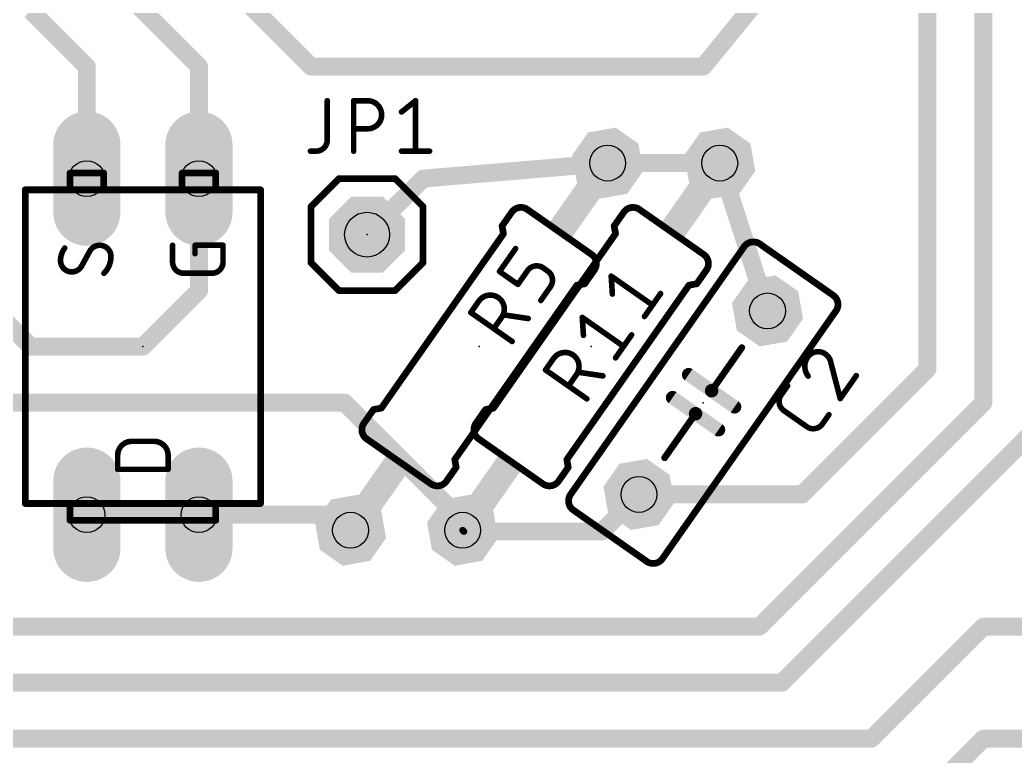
# Model space of a CAD drawing. Extents: x -0.44 to 7.02, y -0.01 to 4.84.
# Drawn here: x 0.79 to 1.678, y 0.985 to 1.642 of the extents above; entities that cross this region are included whole.
import ezdxf

# ---------------------------------------------------------------- set-up
doc = ezdxf.new("R2010")
doc.units = 0
for name, color, linetype in [('1', 12, 'CONTINUOUS'), ('17', 110, 'CONTINUOUS'), ('21', 253, 'CONTINUOUS'), ('23', 53, 'CONTINUOUS'), ('25', 253, 'CONTINUOUS'), ('29', 253, 'CONTINUOUS'), ('30', 253, 'CONTINUOUS'), ('44', 253, 'CONTINUOUS'), ('51', 253, 'CONTINUOUS')]:
    doc.layers.add(name, color=color, linetype=linetype)

# ---------------------------------------------------------------- blocks, each defined once
blk = doc.blocks.new('OCTAGONP')
at = {"const_width": 0.5}
blk.add_lwpolyline([(-0.25, -0.103553), (-0.25, 0.103553), (-0.103553, 0.25), (0.103553, 0.25), (0.25, 0.103553), (0.25, -0.103553), (0.103553, -0.25), (-0.103553, -0.25), (-0.25, -0.103553), (-0.25, 0.103553)], dxfattribs=at)
blk = doc.blocks.new('LONGP100')
at = {"const_width": 1}
blk.add_lwpolyline([(-0.5, 0), (0.5, 0)], dxfattribs=at)
at = {"const_width": 0.5}
for points in [[(-0.5, 0.25, 1), (-0.5, -0.25)], [(0.5, -0.25, 1), (0.5, 0.25)]]:
    blk.add_lwpolyline(points, format="xyb", dxfattribs=at)
blk = doc.blocks.new('RECT')
blk.add_solid([(-0.5, -0.5), (0.5, -0.5), (-0.5, 0.5), (0.5, 0.5)])

msp = doc.modelspace()

# ---------------------------------------------------------------- linework, layer by layer
at = {"layer": '1'}
for points, const_width in [([(1.05, 1.6), (0.9, 1.75)], 0.016), ([(1.6, 1.33), (1.6, 1.73)], 0.016), ([(0.85, 1.7), (0.95, 1.6)], 0.016), ([(1.65, 1.7), (1.65, 1.3)], 0.016), ([(1.445, 1.655), (1.4, 1.6)], 0.016), ([(0.85, 1.6), (0.8, 1.65)], 0.016), ([(0.85, 1.5), (0.85, 1.6)], 0.016), ([(0.95, 1.6), (0.95, 1.5)], 0.016), ([(1.4, 1.6), (1.05, 1.6)], 0.016), ([(1.15, 1.5), (1.314715, 1.51383)], 0.016), ([(1.314715, 1.51383), (1.414715, 1.51383)], 0.016), ([(1.414715, 1.51383), (1.457358, 1.381915)], 0.016), ([(0.95, 1.4), (0.95, 1.5)], 0.016), ([(1.1, 1.45), (1.15, 1.5)], 0.016), ([(0.750426, 1.399574), (0.8, 1.35)], 0.016), ([(0.9, 1.35), (0.95, 1.4)], 0.016), ([(0.8, 1.35), (0.9, 1.35)], 0.016), ([(1.488085, 1.218085), (1.6, 1.33)], 0.016), ([(0.65, 1.3), (1.08, 1.3)], 0.016), ([(1.185285, 1.194715), (1.08, 1.3)], 0.016), ([(1.65, 1.3), (1.45, 1.1)], 0.016), ([(1.47, 1.05), (1.7, 1.28)], 0.016), ([(1.309558, 1.185), (1.342642, 1.218085)], 0.016), ([(1.342642, 1.218085), (1.488085, 1.218085)], 0.016), ([(0.95, 1.2), (0.85, 1.2)], 0.016), ([(1.088473, 1.2), (0.95, 1.2)], 0.016), ([(1.088473, 1.2), (1.085285, 1.18617)], 0.016), ([(1.185285, 1.18617), (1.185285, 1.194715)], 0.016), ([(1.186454, 1.185), (1.309558, 1.185)], 0.016), ([(1.185285, 1.18617), (1.186454, 1.185)], 0.006), ([(1.45, 1.1), (0.405, 1.1)], 0.016), ([(1.65, 1.1), (1.55, 1)], 0.016), ([(1.8, 1.1), (1.65, 1.1)], 0.016), ([(0.38, 1.05), (1.47, 1.05)], 0.016), ([(1.55, 1), (0.355, 1)], 0.016), ([(1.65, 1), (1.6, 0.95)], 0.016), ([(1.65, 1), (1.8, 1)], 0.016)]:
    msp.add_lwpolyline(points, dxfattribs=dict(at, const_width=const_width))
for points, const_width in [([(0.854, 1.6, 1), (0.846, 1.6)], 0.008), ([(0.954, 1.6, 1), (0.946, 1.6)], 0.008), ([(1.05, 1.604, 1), (1.05, 1.596)], 0.008), ([(1.4, 1.596, 1), (1.4, 1.604)], 0.008), ([(0.847172, 1.597172, 1), (0.852828, 1.602828)], 0.008), ([(0.947172, 1.597172, 1), (0.952828, 1.602828)], 0.008), ([(1.047172, 1.597172, 1), (1.052828, 1.602828)], 0.008), ([(1.396904, 1.602533, 1), (1.403096, 1.597467)], 0.008), ([(1.314715, 1.51783, 1), (1.314715, 1.50983)], 0.008), ([(1.31505, 1.509844, 1), (1.31438, 1.517816)], 0.008), ([(1.418521, 1.515061, 1), (1.410909, 1.5126)], 0.008), ([(1.414715, 1.50983, 1), (1.414715, 1.51783)], 0.008), ([(0.846, 1.5, 1), (0.854, 1.5)], 0.008), ([(0.954, 1.5, 1), (0.946, 1.5)], 0.008), ([(0.946, 1.5, 1), (0.954, 1.5)], 0.008), ([(1.149665, 1.503986, 1), (1.150335, 1.496014)], 0.008), ([(1.152828, 1.497172, 1), (1.147172, 1.502828)], 0.008), ([(1.097172, 1.452828, 1), (1.102828, 1.447172)], 0.008), ([(0.946, 1.4, 1), (0.954, 1.4)], 0.008), ([(0.952828, 1.397172, 1), (0.947172, 1.402828)], 0.008), ([(1.453551, 1.380685, 1), (1.461164, 1.383145)], 0.008), ([(0.8, 1.354, 1), (0.8, 1.346)], 0.008), ([(0.797172, 1.347172, 1), (0.802828, 1.352828)], 0.008), ([(0.897172, 1.352828, 1), (0.902828, 1.347172)], 0.008), ([(0.9, 1.346, 1), (0.9, 1.354)], 0.008), ([(1.596, 1.33, 1), (1.604, 1.33)], 0.008), ([(1.602828, 1.327172, 1), (1.597172, 1.332828)], 0.008), ([(1.082828, 1.302828, 1), (1.077172, 1.297172)], 0.008), ([(1.08, 1.296, 1), (1.08, 1.304)], 0.008), ([(1.652828, 1.297172, 1), (1.647172, 1.302828)], 0.008), ([(1.646, 1.3, 1), (1.654, 1.3)], 0.008), ([(1.342642, 1.222085, 1), (1.342642, 1.214085)], 0.008), ([(1.345471, 1.215256, 1), (1.339814, 1.220913)], 0.008), ([(1.488085, 1.214085, 1), (1.488085, 1.222085)], 0.008), ([(1.485256, 1.220913, 1), (1.490913, 1.215256)], 0.008), ([(0.85, 1.204, 1), (0.85, 1.196)], 0.008), ([(0.95, 1.204, 1), (0.95, 1.196)], 0.008), ([(0.95, 1.196, 1), (0.95, 1.204)], 0.008), ([(1.092371, 1.199101, 1), (1.084575, 1.200899)], 0.008), ([(1.088473, 1.196, 1), (1.088473, 1.204)], 0.008), ([(1.189285, 1.194715, 1), (1.181285, 1.194715)], 0.008), ([(1.182456, 1.191887, 1), (1.188113, 1.197544)], 0.008), ([(1.081387, 1.187068, 1), (1.089182, 1.185271)], 0.008), ([(1.181285, 1.18617, 1), (1.189285, 1.18617)], 0.008), ([(1.186454, 1.189, 1), (1.186454, 1.181)], 0.008), ([(1.306729, 1.187828, 1), (1.312386, 1.182172)], 0.008), ([(1.309558, 1.181, 1), (1.309558, 1.189)], 0.008), ([(1.186345, 1.18723, 1), (1.184224, 1.185109)], 0.003), ([(1.185394, 1.183939, 1), (1.187515, 1.186061)], 0.003), ([(1.447172, 1.102828, 1), (1.452828, 1.097172)], 0.008), ([(1.45, 1.096, 1), (1.45, 1.104)], 0.008), ([(1.65, 1.104, 1), (1.65, 1.096)], 0.008), ([(1.652828, 1.097172, 1), (1.647172, 1.102828)], 0.008), ([(1.467172, 1.052828, 1), (1.472828, 1.047172)], 0.008), ([(1.47, 1.046, 1), (1.47, 1.054)], 0.008), ([(1.547172, 1.002828, 1), (1.552828, 0.997172)], 0.008), ([(1.55, 0.996, 1), (1.55, 1.004)], 0.008), ([(1.65, 1.004, 1), (1.65, 0.996)], 0.008), ([(1.652828, 0.997172, 1), (1.647172, 1.002828)], 0.008)]:
    msp.add_lwpolyline(points, format="xyb", dxfattribs=dict(at, const_width=const_width))
at = {"layer": '21'}
for points, const_width in [([(1.075, 1.5), (1.05, 1.475)], 0.006), ([(1.075, 1.5), (1.125, 1.5)], 0.006), ([(1.125, 1.5), (1.15, 1.475)], 0.006), ([(0.795, 1.49), (0.795, 1.21)], 0.006), ([(0.81, 1.49), (0.795, 1.49)], 0.006), ([(0.91, 1.49), (0.89, 1.49)], 0.006), ([(1.005, 1.49), (0.99, 1.49)], 0.006), ([(1.005, 1.49), (1.005, 1.21)], 0.006), ([(1.05, 1.475), (1.05, 1.425)], 0.006), ([(1.15, 1.475), (1.15, 1.425)], 0.006), ([(1.243027, 1.472469), (1.300367, 1.432319)], 0.006), ([(1.400367, 1.432319), (1.343027, 1.472469)], 0.006), ([(1.229099, 1.470013), (1.220496, 1.457726)], 0.006), ([(1.329099, 1.470013), (1.320496, 1.457726)], 0.006), ([(1.221724, 1.450762), (1.220496, 1.457726)], 0.006), ([(1.321724, 1.450762), (1.320496, 1.457726)], 0.006), ([(1.112744, 1.295124), (1.221724, 1.450762)], 0.006), ([(1.321724, 1.450762), (1.212744, 1.295124)], 0.006), ([(0.9265, 1.4255), (0.9265, 1.4405)], 0.005), ([(0.9465, 1.433), (0.9465, 1.4405)], 0.005), ([(0.9465, 1.4405), (0.9715, 1.4405)], 0.005), ([(0.9715, 1.4405), (0.9715, 1.4255)], 0.005), ([(1.436475, 1.439264), (1.281609, 1.218093)], 0.006), ([(1.515935, 1.395834), (1.450402, 1.44172)], 0.006), ([(0.85275, 1.4355), (0.84525, 1.42175)], 0.005), ([(1.05, 1.425), (1.075, 1.4)], 0.006), ([(1.15, 1.425), (1.125, 1.4)], 0.006), ([(1.302823, 1.418391), (1.294219, 1.406104)], 0.006), ([(1.402823, 1.418391), (1.394219, 1.406104)], 0.006), ([(0.9615, 1.4155), (0.9365, 1.4155)], 0.005), ([(1.178276, 1.249237), (1.287256, 1.404876)], 0.006), ([(1.387256, 1.404876), (1.278276, 1.249237)], 0.006), ([(1.287256, 1.404876), (1.294219, 1.406104)], 0.006), ([(1.387256, 1.404876), (1.394219, 1.406104)], 0.006), ([(1.125, 1.4), (1.075, 1.4)], 0.006), ([(1.363525, 1.160736), (1.51839, 1.381907)], 0.006), ([(1.407456, 1.310649), (1.434414, 1.349149)], 0.006), ([(1.386978, 1.324988), (1.407456, 1.310649)], 0.012), ([(1.407456, 1.310649), (1.427935, 1.29631)], 0.012), ([(1.372638, 1.304509), (1.393117, 1.29017)], 0.012), ([(1.097177, 1.281608), (1.105781, 1.293896)], 0.006), ([(1.112744, 1.295124), (1.105781, 1.293896)], 0.006), ([(1.197177, 1.281608), (1.205781, 1.293896)], 0.006), ([(1.212744, 1.295124), (1.205781, 1.293896)], 0.006), ([(1.393117, 1.29017), (1.365585, 1.250851)], 0.006), ([(1.393117, 1.29017), (1.413596, 1.275831)], 0.012), ([(1.099633, 1.267681), (1.156973, 1.227531)], 0.006), ([(1.256973, 1.227531), (1.199633, 1.267681)], 0.006), ([(0.89, 1.2655), (0.91, 1.2655)], 0.005), ([(0.8775, 1.2405), (0.8775, 1.253)], 0.005), ([(0.9225, 1.253), (0.9225, 1.2405)], 0.005), ([(1.178276, 1.249237), (1.179504, 1.242274)], 0.006), ([(1.278276, 1.249237), (1.279504, 1.242274)], 0.006), ([(1.1709, 1.229986), (1.179504, 1.242274)], 0.006), ([(1.2709, 1.229986), (1.279504, 1.242274)], 0.006), ([(0.9225, 1.2405), (0.8775, 1.2405)], 0.005), ([(0.795, 1.21), (0.81, 1.21)], 0.006), ([(0.91, 1.21), (0.89, 1.21)], 0.006), ([(0.99, 1.21), (1.005, 1.21)], 0.006), ([(1.284065, 1.204166), (1.349597, 1.15828)], 0.006), ([(0.91, 1.195), (0.89, 1.195)], 0.006)]:
    msp.add_lwpolyline(points, dxfattribs=dict(at, const_width=const_width))
for points, const_width in [([(1.075, 1.5015, 1), (1.075, 1.4985)], 0.003), ([(1.076061, 1.498939, 1), (1.073939, 1.501061)], 0.003), ([(1.126061, 1.501061, 1), (1.123939, 1.498939)], 0.003), ([(1.125, 1.4985, 1), (1.125, 1.5015)], 0.003), ([(0.7965, 1.49, 1), (0.7935, 1.49)], 0.003), ([(0.795, 1.4915, 1), (0.795, 1.4885)], 0.003), ([(0.81, 1.4885, 1), (0.81, 1.4915)], 0.003), ([(0.89, 1.4915, 1), (0.89, 1.4885)], 0.003), ([(0.91, 1.4885, 1), (0.91, 1.4915)], 0.003), ([(0.99, 1.4915, 1), (0.99, 1.4885)], 0.003), ([(1.0065, 1.49, 1), (1.0035, 1.49)], 0.003), ([(1.005, 1.4885, 1), (1.005, 1.4915)], 0.003), ([(1.0515, 1.475, 1), (1.0485, 1.475)], 0.003), ([(1.048939, 1.476061, 1), (1.051061, 1.473939)], 0.003), ([(1.1515, 1.475, 1), (1.1485, 1.475)], 0.003), ([(1.148939, 1.473939, 1), (1.151061, 1.476061)], 0.003), ([(1.243027, 1.472469, 0.414214), (1.229099, 1.470013)], 0.006), ([(1.243887, 1.473698, 1), (1.242166, 1.47124)], 0.003), ([(1.242166, 1.47124, 1), (1.243887, 1.473698)], 0.003), ([(1.343027, 1.472469, 0.414214), (1.329099, 1.470013)], 0.006), ([(1.343887, 1.473698, 1), (1.342166, 1.47124)], 0.003), ([(1.342166, 1.47124, 1), (1.343887, 1.473698)], 0.003), ([(1.227871, 1.470874, 1), (1.230328, 1.469153)], 0.003), ([(1.230328, 1.469153, 1), (1.227871, 1.470874)], 0.003), ([(1.327871, 1.470874, 1), (1.330328, 1.469153)], 0.003), ([(1.330328, 1.469153, 1), (1.327871, 1.470874)], 0.003), ([(1.221973, 1.457987, 1), (1.219018, 1.457466)], 0.003), ([(1.219267, 1.458587, 1), (1.221724, 1.456866)], 0.003), ([(1.321973, 1.457987, 1), (1.319018, 1.457466)], 0.003), ([(1.319267, 1.458587, 1), (1.321724, 1.456866)], 0.003), ([(1.220246, 1.450502, 1), (1.223201, 1.451023)], 0.003), ([(1.222952, 1.449902, 1), (1.220495, 1.451623)], 0.003), ([(1.320246, 1.450502, 1), (1.323201, 1.451023)], 0.003), ([(1.322952, 1.449902, 1), (1.320495, 1.451623)], 0.003), ([(0.83025, 1.438, 0.162278), (0.8265, 1.42675)], 0.005), ([(0.83125, 1.43725, 1), (0.82925, 1.43875)], 0.0025), ([(0.8615, 1.4405, 0.265564), (0.85275, 1.4355)], 0.005), ([(0.8715, 1.4305, 0.414214), (0.8615, 1.4405)], 0.005), ([(0.8615, 1.44175, 1), (0.8615, 1.43925)], 0.0025), ([(0.8615, 1.43925, 1), (0.8615, 1.44175)], 0.0025), ([(0.92775, 1.4405, 1), (0.92525, 1.4405)], 0.0025), ([(0.94775, 1.4405, 1), (0.94525, 1.4405)], 0.0025), ([(0.9465, 1.44175, 1), (0.9465, 1.43925)], 0.0025), ([(0.97275, 1.4405, 1), (0.97025, 1.4405)], 0.0025), ([(0.9715, 1.43925, 1), (0.9715, 1.44175)], 0.0025), ([(1.450402, 1.44172, 0.414214), (1.436475, 1.439264)], 0.006), ([(1.435246, 1.440125, 1), (1.437704, 1.438404)], 0.003), ([(1.437704, 1.438404, 1), (1.435246, 1.440125)], 0.003), ([(1.451263, 1.442949, 1), (1.449542, 1.440491)], 0.003), ([(1.449542, 1.440491, 1), (1.451263, 1.442949)], 0.003), ([(0.851673, 1.436135, 1), (0.853827, 1.434865)], 0.0025), ([(0.853847, 1.434901, 1), (0.851653, 1.436099)], 0.0025), ([(0.86525, 1.4155, 0.2), (0.8715, 1.4305)], 0.005), ([(0.87275, 1.4305, 1), (0.87025, 1.4305)], 0.0025), ([(0.87025, 1.4305, 1), (0.87275, 1.4305)], 0.0025), ([(0.94525, 1.433, 1), (0.94775, 1.433)], 0.0025), ([(1.302823, 1.418391, 0.414214), (1.300367, 1.432319)], 0.006), ([(1.301228, 1.433547, 1), (1.299507, 1.43109)], 0.003), ([(1.299507, 1.43109, 1), (1.301228, 1.433548)], 0.003), ([(1.402823, 1.418391, 0.414214), (1.400367, 1.432319)], 0.006), ([(1.401228, 1.433547, 1), (1.399507, 1.43109)], 0.003), ([(1.399507, 1.43109, 1), (1.401228, 1.433548)], 0.003), ([(0.8265, 1.42675, 0.414214), (0.8365, 1.41675)], 0.005), ([(0.82775, 1.42675, 1), (0.82525, 1.42675)], 0.0025), ([(0.82525, 1.42675, 1), (0.82775, 1.42675)], 0.0025), ([(0.8365, 1.41675, 0.265564), (0.84525, 1.42175)], 0.005), ([(0.844153, 1.422349, 1), (0.846347, 1.421151)], 0.0025), ([(0.846327, 1.421115, 1), (0.844173, 1.422385)], 0.0025), ([(0.9265, 1.4255, 0.414214), (0.9365, 1.4155)], 0.005), ([(0.92775, 1.4255, 1), (0.92525, 1.4255)], 0.0025), ([(0.92525, 1.4255, 1), (0.92775, 1.4255)], 0.0025), ([(0.9615, 1.4155, 0.414214), (0.9715, 1.4255)], 0.005), ([(0.97275, 1.4255, 1), (0.97025, 1.4255)], 0.0025), ([(0.97025, 1.4255, 1), (0.97275, 1.4255)], 0.0025), ([(1.051061, 1.426061, 1), (1.048939, 1.423939)], 0.003), ([(1.0485, 1.425, 1), (1.0515, 1.425)], 0.003), ([(1.1485, 1.425, 1), (1.1515, 1.425)], 0.003), ([(1.151061, 1.423939, 1), (1.148939, 1.426061)], 0.003), ([(1.304052, 1.417531, 1), (1.301594, 1.419252)], 0.003), ([(1.404052, 1.417531, 1), (1.401594, 1.419252)], 0.003), ([(0.8365, 1.418, 1), (0.8365, 1.4155)], 0.0025), ([(0.8365, 1.4155, 1), (0.8365, 1.418)], 0.0025), ([(0.86437, 1.416388, 1), (0.86613, 1.414612)], 0.0025), ([(0.9365, 1.41675, 1), (0.9365, 1.41425)], 0.0025), ([(0.9365, 1.41425, 1), (0.9365, 1.41675)], 0.0025), ([(0.9615, 1.41675, 1), (0.9615, 1.41425)], 0.0025), ([(0.9615, 1.41425, 1), (0.9615, 1.41675)], 0.0025), ([(1.301594, 1.419252, 1), (1.304052, 1.417531)], 0.003), ([(1.401594, 1.419252, 1), (1.404052, 1.417531)], 0.003), ([(1.286995, 1.406354, 1), (1.287516, 1.403399)], 0.003), ([(1.288485, 1.404016, 1), (1.286027, 1.405737)], 0.003), ([(1.292991, 1.406965, 1), (1.295448, 1.405244)], 0.003), ([(1.29448, 1.404627, 1), (1.293959, 1.407581)], 0.003), ([(1.386995, 1.406354, 1), (1.387516, 1.403399)], 0.003), ([(1.388485, 1.404016, 1), (1.386027, 1.405737)], 0.003), ([(1.392991, 1.406965, 1), (1.395448, 1.405244)], 0.003), ([(1.39448, 1.404627, 1), (1.393959, 1.407581)], 0.003), ([(1.075, 1.4015, 1), (1.075, 1.3985)], 0.003), ([(1.073939, 1.398939, 1), (1.076061, 1.401061)], 0.003), ([(1.123939, 1.401061, 1), (1.126061, 1.398939)], 0.003), ([(1.125, 1.3985, 1), (1.125, 1.4015)], 0.003), ([(1.516795, 1.397063, 1), (1.515074, 1.394605)], 0.003), ([(1.51839, 1.381907, 0.414214), (1.515935, 1.395834)], 0.006), ([(1.515074, 1.394605, 1), (1.516795, 1.397063)], 0.003), ([(1.517162, 1.382767, 1), (1.519619, 1.381046)], 0.003), ([(1.519619, 1.381046, 1), (1.517162, 1.382767)], 0.003), ([(1.435643, 1.348289, 1), (1.433186, 1.350009)], 0.003), ([(1.388698, 1.327446, 1), (1.385257, 1.322531)], 0.006), ([(1.409177, 1.313106, 1), (1.405736, 1.308191)], 0.006), ([(1.405736, 1.308191, 1), (1.409177, 1.313106)], 0.006), ([(1.374359, 1.306967, 1), (1.370917, 1.302052)], 0.006), ([(1.406228, 1.311509, 1), (1.408685, 1.309789)], 0.003), ([(1.10552, 1.295373, 1), (1.106041, 1.292418)], 0.003), ([(1.107009, 1.293035, 1), (1.104552, 1.294756)], 0.003), ([(1.111515, 1.295984, 1), (1.113973, 1.294263)], 0.003), ([(1.113005, 1.293646, 1), (1.112484, 1.296601)], 0.003), ([(1.20552, 1.295373, 1), (1.206041, 1.292418)], 0.003), ([(1.207009, 1.293035, 1), (1.204552, 1.294756)], 0.003), ([(1.211515, 1.295984, 1), (1.213973, 1.294263)], 0.003), ([(1.213005, 1.293646, 1), (1.212484, 1.296601)], 0.003), ([(1.426215, 1.293852, 1), (1.429656, 1.298767)], 0.006), ([(1.394838, 1.292628, 1), (1.391396, 1.287713)], 0.006), ([(1.391396, 1.287713, 1), (1.394838, 1.292628)], 0.006), ([(1.394346, 1.28931, 1), (1.391888, 1.291031)], 0.003), ([(1.097177, 1.281608, 0.414214), (1.099633, 1.267681)], 0.006), ([(1.095948, 1.282469, 1), (1.098406, 1.280748)], 0.003), ([(1.098406, 1.280748, 1), (1.095948, 1.282469)], 0.003), ([(1.197177, 1.281608, 0.414214), (1.199633, 1.267681)], 0.006), ([(1.195948, 1.282469, 1), (1.198406, 1.280748)], 0.003), ([(1.198406, 1.280748, 1), (1.195948, 1.282469)], 0.003), ([(1.411875, 1.273373, 1), (1.415317, 1.278288)], 0.006), ([(1.100493, 1.26891, 1), (1.098772, 1.266452)], 0.003), ([(1.098772, 1.266452, 1), (1.100493, 1.26891)], 0.003), ([(1.200493, 1.26891, 1), (1.198772, 1.266452)], 0.003), ([(1.198772, 1.266452, 1), (1.200493, 1.26891)], 0.003), ([(0.89, 1.2655, 0.414214), (0.8775, 1.253)], 0.005), ([(0.89, 1.26675, 1), (0.89, 1.26425)], 0.0025), ([(0.89, 1.26425, 1), (0.89, 1.26675)], 0.0025), ([(0.9225, 1.253, 0.414214), (0.91, 1.2655)], 0.005), ([(0.91, 1.26675, 1), (0.91, 1.26425)], 0.0025), ([(0.91, 1.26425, 1), (0.91, 1.26675)], 0.0025), ([(0.87875, 1.253, 1), (0.87625, 1.253)], 0.0025), ([(0.87625, 1.253, 1), (0.87875, 1.253)], 0.0025), ([(0.92375, 1.253, 1), (0.92125, 1.253)], 0.0025), ([(0.92125, 1.253, 1), (0.92375, 1.253)], 0.0025), ([(1.179753, 1.249498, 1), (1.176799, 1.248977)], 0.003), ([(1.279753, 1.249498, 1), (1.276799, 1.248977)], 0.003), ([(1.364357, 1.251711, 1), (1.366814, 1.24999)], 0.003), ([(1.177047, 1.250098, 1), (1.179505, 1.248377)], 0.003), ([(1.178027, 1.242013, 1), (1.180981, 1.242534)], 0.003), ([(1.180733, 1.241413, 1), (1.178275, 1.243134)], 0.003), ([(1.277047, 1.250098, 1), (1.279505, 1.248377)], 0.003), ([(1.278027, 1.242013, 1), (1.280981, 1.242534)], 0.003), ([(1.280733, 1.241413, 1), (1.278275, 1.243134)], 0.003), ([(0.8775, 1.24175, 1), (0.8775, 1.23925)], 0.0025), ([(0.87625, 1.2405, 1), (0.87875, 1.2405)], 0.0025), ([(0.92125, 1.2405, 1), (0.92375, 1.2405)], 0.0025), ([(0.9225, 1.23925, 1), (0.9225, 1.24175)], 0.0025), ([(1.156973, 1.227531, 0.414214), (1.1709, 1.229986)], 0.006), ([(1.157834, 1.228759, 1), (1.156113, 1.226302)], 0.003), ([(1.156113, 1.226302, 1), (1.157834, 1.228759)], 0.003), ([(1.169672, 1.230847, 1), (1.172129, 1.229126)], 0.003), ([(1.172129, 1.229126, 1), (1.169672, 1.230847)], 0.003), ([(1.256973, 1.227531, 0.414214), (1.2709, 1.229986)], 0.006), ([(1.257834, 1.228759, 1), (1.256113, 1.226302)], 0.003), ([(1.256113, 1.226302, 1), (1.257834, 1.228759)], 0.003), ([(1.269672, 1.230847, 1), (1.272129, 1.229126)], 0.003), ([(1.272129, 1.229126, 1), (1.269672, 1.230847)], 0.003), ([(1.281609, 1.218093, 0.414214), (1.284065, 1.204166)], 0.006), ([(1.280381, 1.218954, 1), (1.282838, 1.217233)], 0.003), ([(1.282838, 1.217233, 1), (1.280381, 1.218954)], 0.003), ([(0.795, 1.2115, 1), (0.795, 1.2085)], 0.003), ([(0.7935, 1.21, 1), (0.7965, 1.21)], 0.003), ([(0.81, 1.2085, 1), (0.81, 1.2115)], 0.003), ([(0.89, 1.2115, 1), (0.89, 1.2085)], 0.003), ([(0.91, 1.2085, 1), (0.91, 1.2115)], 0.003), ([(0.99, 1.2115, 1), (0.99, 1.2085)], 0.003), ([(1.0035, 1.21, 1), (1.0065, 1.21)], 0.003), ([(1.005, 1.2085, 1), (1.005, 1.2115)], 0.003), ([(1.284926, 1.205395, 1), (1.283205, 1.202937)], 0.003), ([(1.283205, 1.202937, 1), (1.284926, 1.205395)], 0.003), ([(0.89, 1.1965, 1), (0.89, 1.1935)], 0.003), ([(0.91, 1.1935, 1), (0.91, 1.1965)], 0.003), ([(1.349597, 1.15828, 0.414214), (1.363525, 1.160736)], 0.006), ([(1.364753, 1.159875, 1), (1.362296, 1.161596)], 0.003), ([(1.350458, 1.159509, 1), (1.348737, 1.157051)], 0.003), ([(1.348737, 1.157051, 1), (1.350458, 1.159509)], 0.003), ([(1.362296, 1.161596, 1), (1.364753, 1.159875)], 0.003)]:
    msp.add_lwpolyline(points, format="xyb", dxfattribs=dict(at, const_width=const_width))
at = {"layer": '23'}
for p in [(1.1, 1.45), (0.9, 1.35), (1.2, 1.35), (1.3, 1.35), (1.4, 1.3)]:
    msp.add_point(p, dxfattribs=at)
at = {"layer": '25', "const_width": 0.005}
for points in [[(1.0645, 1.5695), (1.0645, 1.5345)], [(1.088044, 1.5245), (1.088044, 1.5695)], [(1.088044, 1.5695), (1.100544, 1.5695)], [(1.130794, 1.5595), (1.143294, 1.5695)], [(1.143294, 1.5695), (1.143294, 1.5245)], [(1.100544, 1.5445), (1.088044, 1.5445)], [(1.0545, 1.5245), (1.0495, 1.5245)], [(1.130794, 1.5245), (1.155794, 1.5245)], [(1.218216, 1.41705), (1.232555, 1.437529)], [(1.261226, 1.417453), (1.25713, 1.420321)], [(1.234599, 1.405578), (1.218216, 1.41705)], [(1.243203, 1.417866), (1.234599, 1.405578)], [(1.318887, 1.39696), (1.317865, 1.412935)], [(1.317865, 1.412935), (1.354727, 1.387124)], [(1.255078, 1.391239), (1.263681, 1.403526)], [(1.347558, 1.376885), (1.361897, 1.397363)], [(1.192592, 1.380455), (1.199762, 1.390695)], [(1.229454, 1.354644), (1.192592, 1.380455)], [(1.220241, 1.376355), (1.213071, 1.366116)], [(1.243793, 1.375123), (1.221675, 1.378403)], [(1.293076, 1.360098), (1.292055, 1.376073)], [(1.292055, 1.376073), (1.328916, 1.350262)], [(1.321747, 1.340023), (1.336086, 1.360502)], [(1.259261, 1.329239), (1.266431, 1.339479)], [(1.513926, 1.335406), (1.522217, 1.303659)], [(1.296123, 1.303429), (1.259261, 1.329239)], [(1.28691, 1.325139), (1.27974, 1.3149)], [(1.310462, 1.323907), (1.288344, 1.327187)], [(1.522217, 1.303659), (1.536556, 1.324138)], [(1.469497, 1.306823), (1.475233, 1.315015)], [(1.492432, 1.278557), (1.471953, 1.292896)], [(1.512095, 1.289204), (1.506359, 1.281012)]]:
    msp.add_lwpolyline(points, dxfattribs=at)
at = {"layer": '25'}
for points, const_width in [([(1.06575, 1.5695, 1), (1.06325, 1.5695)], 0.0025), ([(1.089294, 1.5695, 1), (1.086794, 1.5695)], 0.0025), ([(1.088044, 1.57075, 1), (1.088044, 1.56825)], 0.0025), ([(1.100544, 1.5445, 1), (1.100544, 1.5695)], 0.005), ([(1.100544, 1.57075, 1), (1.100544, 1.56825)], 0.0025), ([(1.100544, 1.56825, 1), (1.100544, 1.57075)], 0.0025), ([(1.144544, 1.5695, 1), (1.142044, 1.5695)], 0.0025), ([(1.144075, 1.568524, 1), (1.142513, 1.570476)], 0.0025), ([(1.130013, 1.560476, 1), (1.131575, 1.558524)], 0.0025), ([(1.088044, 1.54575, 1), (1.088044, 1.54325)], 0.0025), ([(1.100544, 1.54575, 1), (1.100544, 1.54325)], 0.0025), ([(1.100544, 1.54325, 1), (1.100544, 1.54575)], 0.0025), ([(1.0545, 1.5245, 0.414214), (1.0645, 1.5345)], 0.005), ([(1.06575, 1.5345, 1), (1.06325, 1.5345)], 0.0025), ([(1.06325, 1.5345, 1), (1.06575, 1.5345)], 0.0025), ([(1.0495, 1.52575, 1), (1.0495, 1.52325)], 0.0025), ([(1.0545, 1.52575, 1), (1.0545, 1.52325)], 0.0025), ([(1.0545, 1.52325, 1), (1.0545, 1.52575)], 0.0025), ([(1.086794, 1.5245, 1), (1.089294, 1.5245)], 0.0025), ([(1.130794, 1.52575, 1), (1.130794, 1.52325)], 0.0025), ([(1.142044, 1.5245, 1), (1.144544, 1.5245)], 0.0025), ([(1.155794, 1.52325, 1), (1.155794, 1.52575)], 0.0025), ([(1.233579, 1.436812, 1), (1.231531, 1.438246)], 0.0025), ([(1.25713, 1.420321, 0.414219), (1.243202, 1.417866)], 0.005), ([(1.257847, 1.421345, 1), (1.256413, 1.419297)], 0.0025), ([(1.256413, 1.419297, 1), (1.257847, 1.421345)], 0.0025), ([(1.218933, 1.418074, 1), (1.217499, 1.416026)], 0.0025), ([(1.217192, 1.417767, 1), (1.21924, 1.416333)], 0.0025), ([(1.242178, 1.418583, 1), (1.244226, 1.417149)], 0.0025), ([(1.244226, 1.417149, 1), (1.242179, 1.418582)], 0.0025), ([(1.263681, 1.403526, 0.414209), (1.261226, 1.417453)], 0.005), ([(1.261943, 1.418477, 1), (1.260509, 1.416429)], 0.0025), ([(1.260509, 1.416429, 1), (1.261943, 1.418477)], 0.0025), ([(1.319113, 1.413015, 1), (1.316618, 1.412855)], 0.0025), ([(1.318582, 1.413959, 1), (1.317148, 1.411911)], 0.0025), ([(1.233575, 1.406295, 1), (1.235623, 1.404861)], 0.0025), ([(1.233882, 1.404554, 1), (1.235316, 1.406602)], 0.0025), ([(1.262657, 1.404243, 1), (1.264705, 1.402809)], 0.0025), ([(1.264705, 1.402809, 1), (1.262657, 1.404243)], 0.0025), ([(1.220241, 1.376355, 0.999996), (1.199762, 1.390695)], 0.005), ([(1.31764, 1.39688, 1), (1.320135, 1.39704)], 0.0025), ([(1.362921, 1.396646, 1), (1.360873, 1.39808)], 0.0025), ([(1.198738, 1.391412, 1), (1.200786, 1.389978)], 0.0025), ([(1.200786, 1.389978, 1), (1.198738, 1.391412)], 0.0025), ([(1.254054, 1.391956, 1), (1.256102, 1.390522)], 0.0025), ([(1.35401, 1.3861, 1), (1.355444, 1.388148)], 0.0025), ([(1.193309, 1.381479, 1), (1.191875, 1.379431)], 0.0025), ([(1.191568, 1.381172, 1), (1.193616, 1.379738)], 0.0025), ([(1.219217, 1.377072, 1), (1.221265, 1.375638)], 0.0025), ([(1.221265, 1.375638, 1), (1.219217, 1.377072)], 0.0025), ([(1.221858, 1.37964, 1), (1.221491, 1.377167)], 0.0025), ([(1.24361, 1.373887, 1), (1.243977, 1.37636)], 0.0025), ([(1.293302, 1.376153, 1), (1.290807, 1.375994)], 0.0025), ([(1.292771, 1.377097, 1), (1.291338, 1.375049)], 0.0025), ([(1.346534, 1.377602, 1), (1.348582, 1.376168)], 0.0025), ([(1.212047, 1.366833, 1), (1.214095, 1.365399)], 0.0025), ([(1.291829, 1.360018, 1), (1.294324, 1.360178)], 0.0025), ([(1.33711, 1.359785, 1), (1.335062, 1.361219)], 0.0025), ([(1.228737, 1.35362, 1), (1.230171, 1.355668)], 0.0025), ([(1.328199, 1.349238, 1), (1.329633, 1.351286)], 0.0025), ([(1.28691, 1.325139, 0.999996), (1.266431, 1.339479)], 0.005), ([(1.265407, 1.340196, 1), (1.267455, 1.338762)], 0.0025), ([(1.267455, 1.338762, 1), (1.265407, 1.340196)], 0.0025), ([(1.320723, 1.34074, 1), (1.322771, 1.339306)], 0.0025), ([(1.493242, 1.340734, 0.325182), (1.493546, 1.323735)], 0.005), ([(1.50891, 1.343496, 0.414216), (1.493242, 1.340734)], 0.005), ([(1.492218, 1.341451, 1), (1.494265, 1.340017)], 0.0025), ([(1.494265, 1.340017, 1), (1.492218, 1.341451)], 0.0025), ([(1.513926, 1.335406, 0.205253), (1.50891, 1.343496)], 0.005), ([(1.509627, 1.34452, 1), (1.508193, 1.342472)], 0.0025), ([(1.508193, 1.342472, 1), (1.509627, 1.34452)], 0.0025), ([(1.515136, 1.335722, 1), (1.512717, 1.33509)], 0.0025), ([(1.51269, 1.335219, 1), (1.515162, 1.335593)], 0.0025), ([(1.259978, 1.330263, 1), (1.258544, 1.328215)], 0.0025), ([(1.258237, 1.329956, 1), (1.260285, 1.328522)], 0.0025), ([(1.285886, 1.325856, 1), (1.287934, 1.324422)], 0.0025), ([(1.287934, 1.324422, 1), (1.285886, 1.325856)], 0.0025), ([(1.288527, 1.328424, 1), (1.28816, 1.325951)], 0.0025), ([(1.310279, 1.322671, 1), (1.310646, 1.325144)], 0.0025), ([(1.492549, 1.322981, 1), (1.494544, 1.324488)], 0.0025), ([(1.53758, 1.323421, 1), (1.535532, 1.324855)], 0.0025), ([(1.278716, 1.315617, 1), (1.280764, 1.314183)], 0.0025), ([(1.476257, 1.314298, 1), (1.474209, 1.315732)], 0.0025), ([(1.295406, 1.302405, 1), (1.29684, 1.304452)], 0.0025), ([(1.469497, 1.306823, 0.414214), (1.471953, 1.292896)], 0.005), ([(1.468473, 1.30754, 1), (1.470521, 1.306106)], 0.0025), ([(1.470521, 1.306106, 1), (1.468473, 1.30754)], 0.0025), ([(1.521193, 1.304376, 1), (1.523241, 1.302942)], 0.0025), ([(1.521007, 1.303344, 1), (1.523426, 1.303975)], 0.0025), ([(1.47267, 1.29392, 1), (1.471236, 1.291872)], 0.0025), ([(1.471236, 1.291872, 1), (1.47267, 1.29392)], 0.0025), ([(1.513119, 1.288487, 1), (1.511071, 1.289921)], 0.0025), ([(1.492432, 1.278557, 0.414216), (1.506359, 1.281012)], 0.005), ([(1.493149, 1.279581, 1), (1.491715, 1.277533)], 0.0025), ([(1.491715, 1.277533, 1), (1.493149, 1.279581)], 0.0025), ([(1.505335, 1.281729, 1), (1.507383, 1.280295)], 0.0025), ([(1.507383, 1.280295, 1), (1.505335, 1.281729)], 0.0025)]:
    msp.add_lwpolyline(points, format="xyb", dxfattribs=dict(at, const_width=const_width))
at = {"layer": '44'}
for centre, radius in [((1.314715, 1.51383), 0.016), ((1.414715, 1.51383), 0.016), ((0.85, 1.5), 0.016), ((0.95, 1.5), 0.016), ((1.1, 1.45), 0.02), ((1.457358, 1.381915), 0.016), ((1.342642, 1.218085), 0.016), ((0.85, 1.2), 0.016), ((0.95, 1.2), 0.016), ((1.085285, 1.18617), 0.016), ((1.185285, 1.18617), 0.016)]:
    msp.add_circle(centre, radius, dxfattribs=at)
at = {"layer": '51'}
for points, const_width in [([(1.314715, 1.51383), (1.291772, 1.481064)], 0.024), ([(1.414715, 1.51383), (1.391772, 1.481064)], 0.024), ([(0.835, 1.49), (0.835, 1.505)], 0.006), ([(0.835, 1.505), (0.865, 1.505)], 0.006), ([(0.865, 1.505), (0.865, 1.49)], 0.006), ([(0.935, 1.49), (0.935, 1.505)], 0.006), ([(0.935, 1.505), (0.965, 1.505)], 0.006), ([(0.965, 1.505), (0.965, 1.49)], 0.006), ([(0.835, 1.49), (0.81, 1.49)], 0.006), ([(0.865, 1.49), (0.835, 1.49)], 0.006), ([(0.89, 1.49), (0.865, 1.49)], 0.006), ([(0.935, 1.49), (0.91, 1.49)], 0.006), ([(0.965, 1.49), (0.935, 1.49)], 0.006), ([(0.99, 1.49), (0.965, 1.49)], 0.006), ([(1.085285, 1.18617), (1.108228, 1.218936)], 0.024), ([(1.185285, 1.18617), (1.208228, 1.218936)], 0.024), ([(0.835, 1.21), (0.81, 1.21)], 0.006), ([(0.835, 1.21), (0.835, 1.195)], 0.006), ([(0.89, 1.21), (0.835, 1.21)], 0.006), ([(0.965, 1.21), (0.91, 1.21)], 0.006), ([(0.965, 1.195), (0.965, 1.21)], 0.006), ([(0.99, 1.21), (0.965, 1.21)], 0.006), ([(0.89, 1.195), (0.835, 1.195)], 0.006), ([(0.965, 1.195), (0.91, 1.195)], 0.006)]:
    msp.add_lwpolyline(points, dxfattribs=dict(at, const_width=const_width))
for points, const_width in [([(1.31963, 1.510389, 1), (1.3098, 1.517272)], 0.012), ([(1.41963, 1.510389, 1), (1.4098, 1.517272)], 0.012), ([(0.8365, 1.505, 1), (0.8335, 1.505)], 0.003), ([(0.835, 1.5065, 1), (0.835, 1.5035)], 0.003), ([(0.8665, 1.505, 1), (0.8635, 1.505)], 0.003), ([(0.865, 1.5035, 1), (0.865, 1.5065)], 0.003), ([(0.9365, 1.505, 1), (0.9335, 1.505)], 0.003), ([(0.935, 1.5065, 1), (0.935, 1.5035)], 0.003), ([(0.9665, 1.505, 1), (0.9635, 1.505)], 0.003), ([(0.965, 1.5035, 1), (0.965, 1.5065)], 0.003), ([(0.81, 1.4915, 1), (0.81, 1.4885)], 0.003), ([(0.835, 1.4915, 1), (0.835, 1.4885)], 0.003), ([(0.835, 1.4885, 1), (0.835, 1.4915)], 0.003), ([(0.865, 1.4915, 1), (0.865, 1.4885)], 0.003), ([(0.865, 1.4885, 1), (0.865, 1.4915)], 0.003), ([(0.89, 1.4885, 1), (0.89, 1.4915)], 0.003), ([(0.91, 1.4915, 1), (0.91, 1.4885)], 0.003), ([(0.935, 1.4915, 1), (0.935, 1.4885)], 0.003), ([(0.935, 1.4885, 1), (0.935, 1.4915)], 0.003), ([(0.965, 1.4915, 1), (0.965, 1.4885)], 0.003), ([(0.965, 1.4885, 1), (0.965, 1.4915)], 0.003), ([(0.99, 1.4885, 1), (0.99, 1.4915)], 0.003), ([(0.8335, 1.49, 1), (0.8365, 1.49)], 0.003), ([(0.8635, 1.49, 1), (0.8665, 1.49)], 0.003), ([(0.9335, 1.49, 1), (0.9365, 1.49)], 0.003), ([(0.9635, 1.49, 1), (0.9665, 1.49)], 0.003), ([(1.286857, 1.484506, 1), (1.296687, 1.477623)], 0.012), ([(1.386857, 1.484506, 1), (1.396687, 1.477623)], 0.012), ([(1.113143, 1.215494, 1), (1.103313, 1.222377)], 0.012), ([(1.213143, 1.215494, 1), (1.203313, 1.222377)], 0.012), ([(0.81, 1.2115, 1), (0.81, 1.2085)], 0.003), ([(0.8365, 1.21, 1), (0.8335, 1.21)], 0.003), ([(0.835, 1.2115, 1), (0.835, 1.2085)], 0.003), ([(0.835, 1.2085, 1), (0.835, 1.2115)], 0.003), ([(0.89, 1.2085, 1), (0.89, 1.2115)], 0.003), ([(0.91, 1.2115, 1), (0.91, 1.2085)], 0.003), ([(0.9665, 1.21, 1), (0.9635, 1.21)], 0.003), ([(0.965, 1.2115, 1), (0.965, 1.2085)], 0.003), ([(0.965, 1.2085, 1), (0.965, 1.2115)], 0.003), ([(0.99, 1.2085, 1), (0.99, 1.2115)], 0.003), ([(0.835, 1.1965, 1), (0.835, 1.1935)], 0.003), ([(0.8335, 1.195, 1), (0.8365, 1.195)], 0.003), ([(0.89, 1.1935, 1), (0.89, 1.1965)], 0.003), ([(0.91, 1.1965, 1), (0.91, 1.1935)], 0.003), ([(0.9635, 1.195, 1), (0.9665, 1.195)], 0.003), ([(0.965, 1.1935, 1), (0.965, 1.1965)], 0.003), ([(1.08037, 1.189611, 1), (1.0902, 1.182728)], 0.012), ([(1.18037, 1.189611, 1), (1.1902, 1.182728)], 0.012)]:
    msp.add_lwpolyline(points, format="xyb", dxfattribs=dict(at, const_width=const_width))

# ---------------------------------------------------------------- block references
at = {"layer": '17', "xscale": 0.052, "yscale": 0.052}
for name, p, rotation in [('LONGP100', (0.85, 1.5), 90), ('LONGP100', (0.85, 1.5), 90), ('LONGP100', (0.95, 1.5), 90), ('LONGP100', (0.95, 1.5), 90), ('OCTAGONP', (1.314715, 1.51383), 235), ('OCTAGONP', (1.314715, 1.51383), 235), ('OCTAGONP', (1.414715, 1.51383), 55), ('OCTAGONP', (1.414715, 1.51383), 55), ('OCTAGONP', (1.457358, 1.381915), 55), ('OCTAGONP', (1.457358, 1.381915), 55), ('OCTAGONP', (1.342642, 1.218085), 55), ('OCTAGONP', (1.342642, 1.218085), 55), ('LONGP100', (0.85, 1.2), 90), ('LONGP100', (0.85, 1.2), 90), ('LONGP100', (0.95, 1.2), 90), ('LONGP100', (0.95, 1.2), 90), ('OCTAGONP', (1.085285, 1.18617), 235), ('OCTAGONP', (1.085285, 1.18617), 235), ('OCTAGONP', (1.185285, 1.18617), 55), ('OCTAGONP', (1.185285, 1.18617), 55)]:
    msp.add_blockref(name, p, dxfattribs=dict(at, rotation=rotation))
at = {"layer": '17', "xscale": 0.06, "yscale": 0.06}
msp.add_blockref('OCTAGONP', (1.1, 1.45), dxfattribs=at)
msp.add_blockref('OCTAGONP', (1.1, 1.45), dxfattribs=at)
at = {"layer": '21', "xscale": 0.034, "yscale": 0.024}
for p, rotation in [((1.281448, 1.46632), 235), ((1.381448, 1.46632), 55), ((1.118552, 1.23368), 235), ((1.218552, 1.23368), 55)]:
    msp.add_blockref('RECT', p, dxfattribs=dict(at, rotation=rotation))
at = {"layer": '29', "xscale": 0.06, "yscale": 0.06}
for name, p, rotation in [('LONGP100', (0.85, 1.5), 90), ('LONGP100', (0.95, 1.5), 90), ('OCTAGONP', (1.314715, 1.51383), 235), ('OCTAGONP', (1.414715, 1.51383), 55), ('OCTAGONP', (1.457358, 1.381915), 55), ('LONGP100', (0.85, 1.2), 90), ('LONGP100', (0.95, 1.2), 90), ('OCTAGONP', (1.342642, 1.218085), 55), ('OCTAGONP', (1.085285, 1.18617), 235), ('OCTAGONP', (1.185285, 1.18617), 55)]:
    msp.add_blockref(name, p, dxfattribs=dict(at, rotation=rotation))
at = {"layer": '29', "xscale": 0.068, "yscale": 0.068}
msp.add_blockref('OCTAGONP', (1.1, 1.45), dxfattribs=at)
at = {"layer": '30', "xscale": 0.06, "yscale": 0.06}
for name, p, rotation in [('LONGP100', (0.85, 1.5), 90), ('LONGP100', (0.95, 1.5), 90), ('OCTAGONP', (1.314715, 1.51383), 235), ('OCTAGONP', (1.414715, 1.51383), 55), ('OCTAGONP', (1.457358, 1.381915), 55), ('LONGP100', (0.85, 1.2), 90), ('LONGP100', (0.95, 1.2), 90), ('OCTAGONP', (1.342642, 1.218085), 55), ('OCTAGONP', (1.085285, 1.18617), 235), ('OCTAGONP', (1.185285, 1.18617), 55)]:
    msp.add_blockref(name, p, dxfattribs=dict(at, rotation=rotation))
at = {"layer": '30', "xscale": 0.068, "yscale": 0.068}
msp.add_blockref('OCTAGONP', (1.1, 1.45), dxfattribs=at)
at = {"layer": '51', "xscale": 0.02, "yscale": 0.02}
msp.add_blockref('RECT', (1.1, 1.45), dxfattribs=at)

doc.saveas('drawing.dxf')
